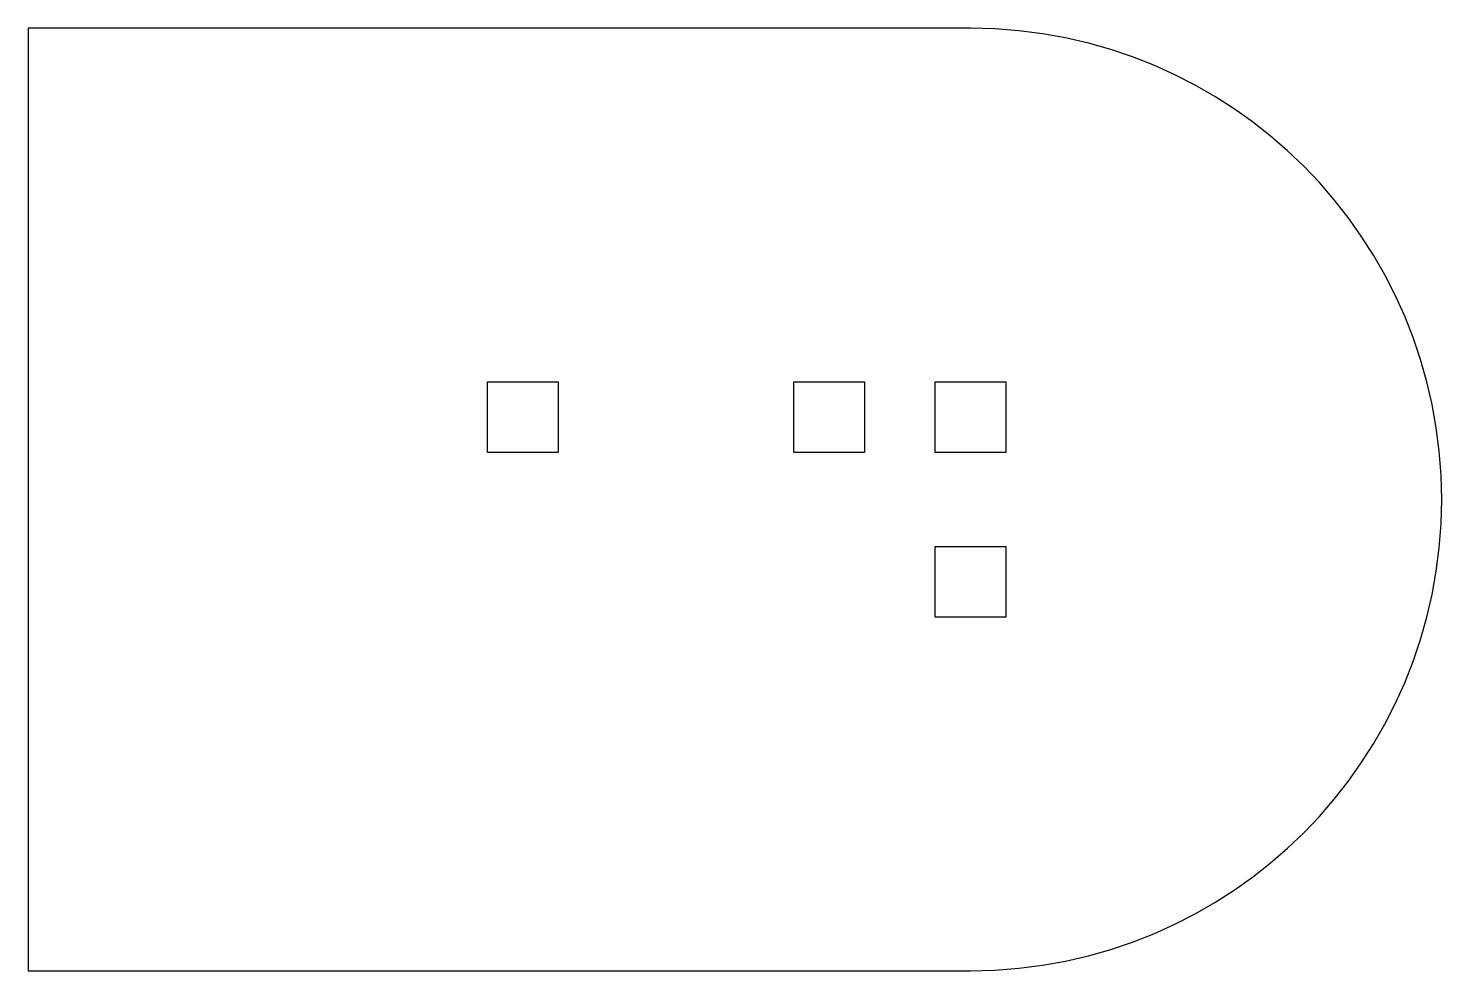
# Model space of a CAD drawing. Header units: millimetres. Extents: x 93.5 to 153.5, y 8.7 to 48.7.
import ezdxf

# ---------------------------------------------------------------- set-up
doc = ezdxf.new("R2010")
doc.units = ezdxf.units.MM

msp = doc.modelspace()

# ---------------------------------------------------------------- linework, layer by layer
msp.add_lwpolyline([(93.499, 8.706), (133.499, 8.706, 1), (133.499, 48.706), (93.499, 48.706)], format="xyb", close=True)
for points in [[(112.999, 30.706), (112.999, 33.706), (115.999, 33.706), (115.999, 30.706)], [(125.999, 30.706), (125.999, 33.706), (128.999, 33.706), (128.999, 30.706)], [(131.999, 30.706), (131.999, 33.706), (134.999, 33.706), (134.999, 30.706)], [(131.999, 23.706), (131.999, 26.706), (134.999, 26.706), (134.999, 23.706)]]:
    msp.add_lwpolyline(points, close=True)

doc.saveas('drawing.dxf')
